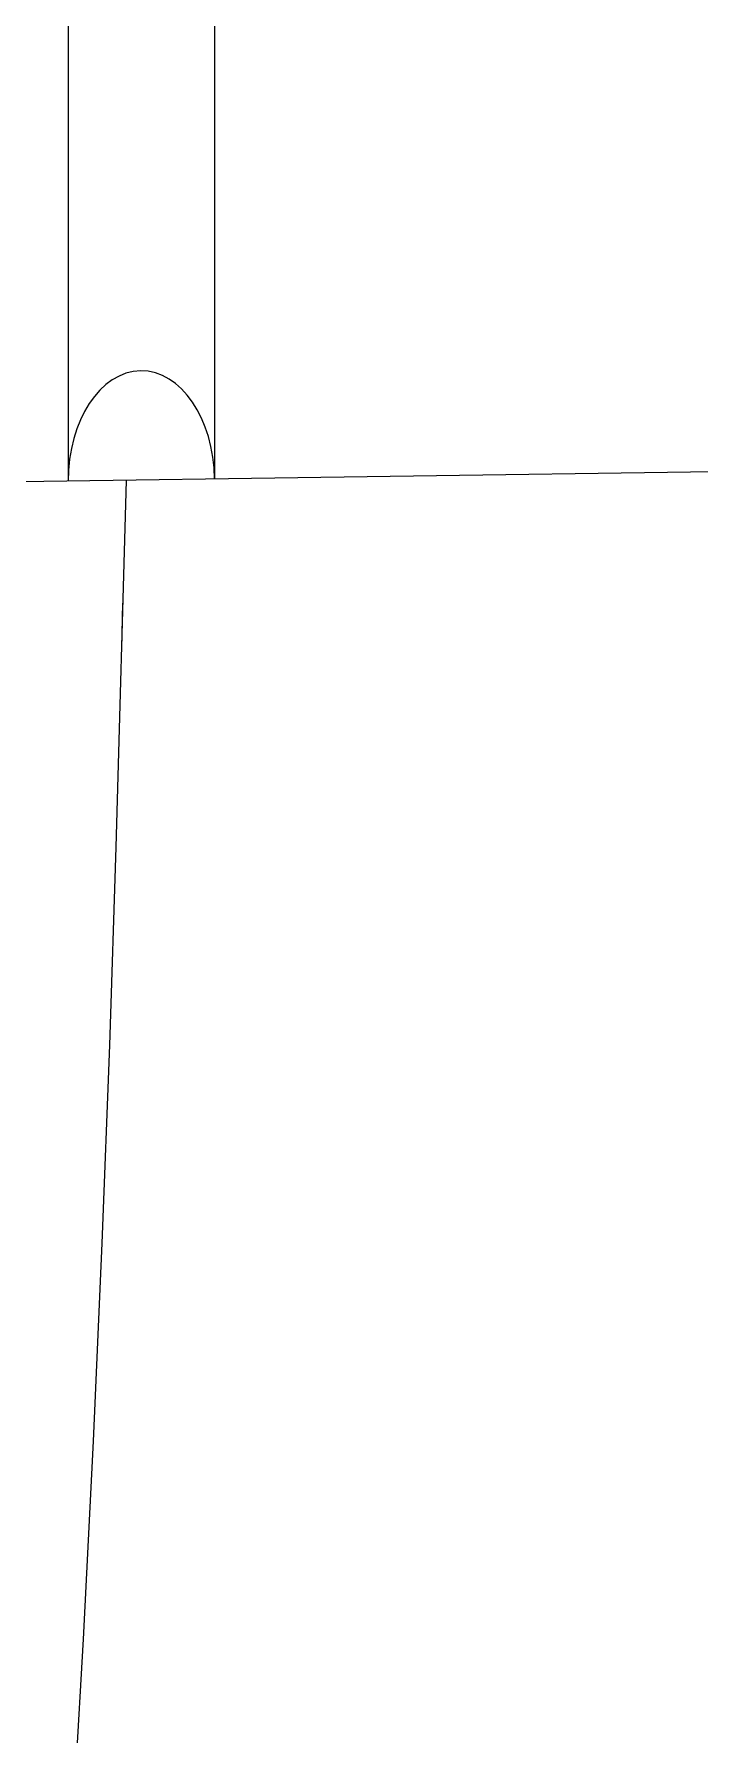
# Model space of a CAD drawing. Header units: millimetres. Extents: x 0 to 1148, y -805 to 0.
# Drawn here: x 520.49 to 529.59, y -630.02 to -606.75 of the extents above; entities that cross this region are included whole.
import ezdxf

# ---------------------------------------------------------------- set-up
doc = ezdxf.new("R2010")
doc.units = ezdxf.units.MM
doc.layers.get('0').update_dxf_attribs({"linetype": 'CONTINUOUS', "lineweight": 25})

msp = doc.modelspace()

# ---------------------------------------------------------------- linework, layer by layer
for p, q in [((520.957, -557.829), (520.957, -612.867)), ((522.957, -557.859), (522.957, -612.837)), ((884.231, -607.511), (425.025, -614.281))]:
    msp.add_line(p, q)
at = {"color": 7}
for p, q in [((521.615, -617.873), (521.756, -612.855)), ((521.691, -615.162), (521.706, -614.535)), ((521.526, -620.584), (521.615, -617.873)), ((521.423, -623.293), (521.526, -620.584)), ((521.304, -626.001), (521.423, -623.293)), ((521.167, -628.708), (521.304, -626.001)), ((521.011, -631.413), (521.167, -628.708))]:
    msp.add_line(p, q, dxfattribs=at)
msp.add_ellipse((521.958, -612.857), major_axis=(0, 1.5), ratio=0.666542, start_param=-1.557883, end_param=-4.705648)

doc.saveas('drawing.dxf')
